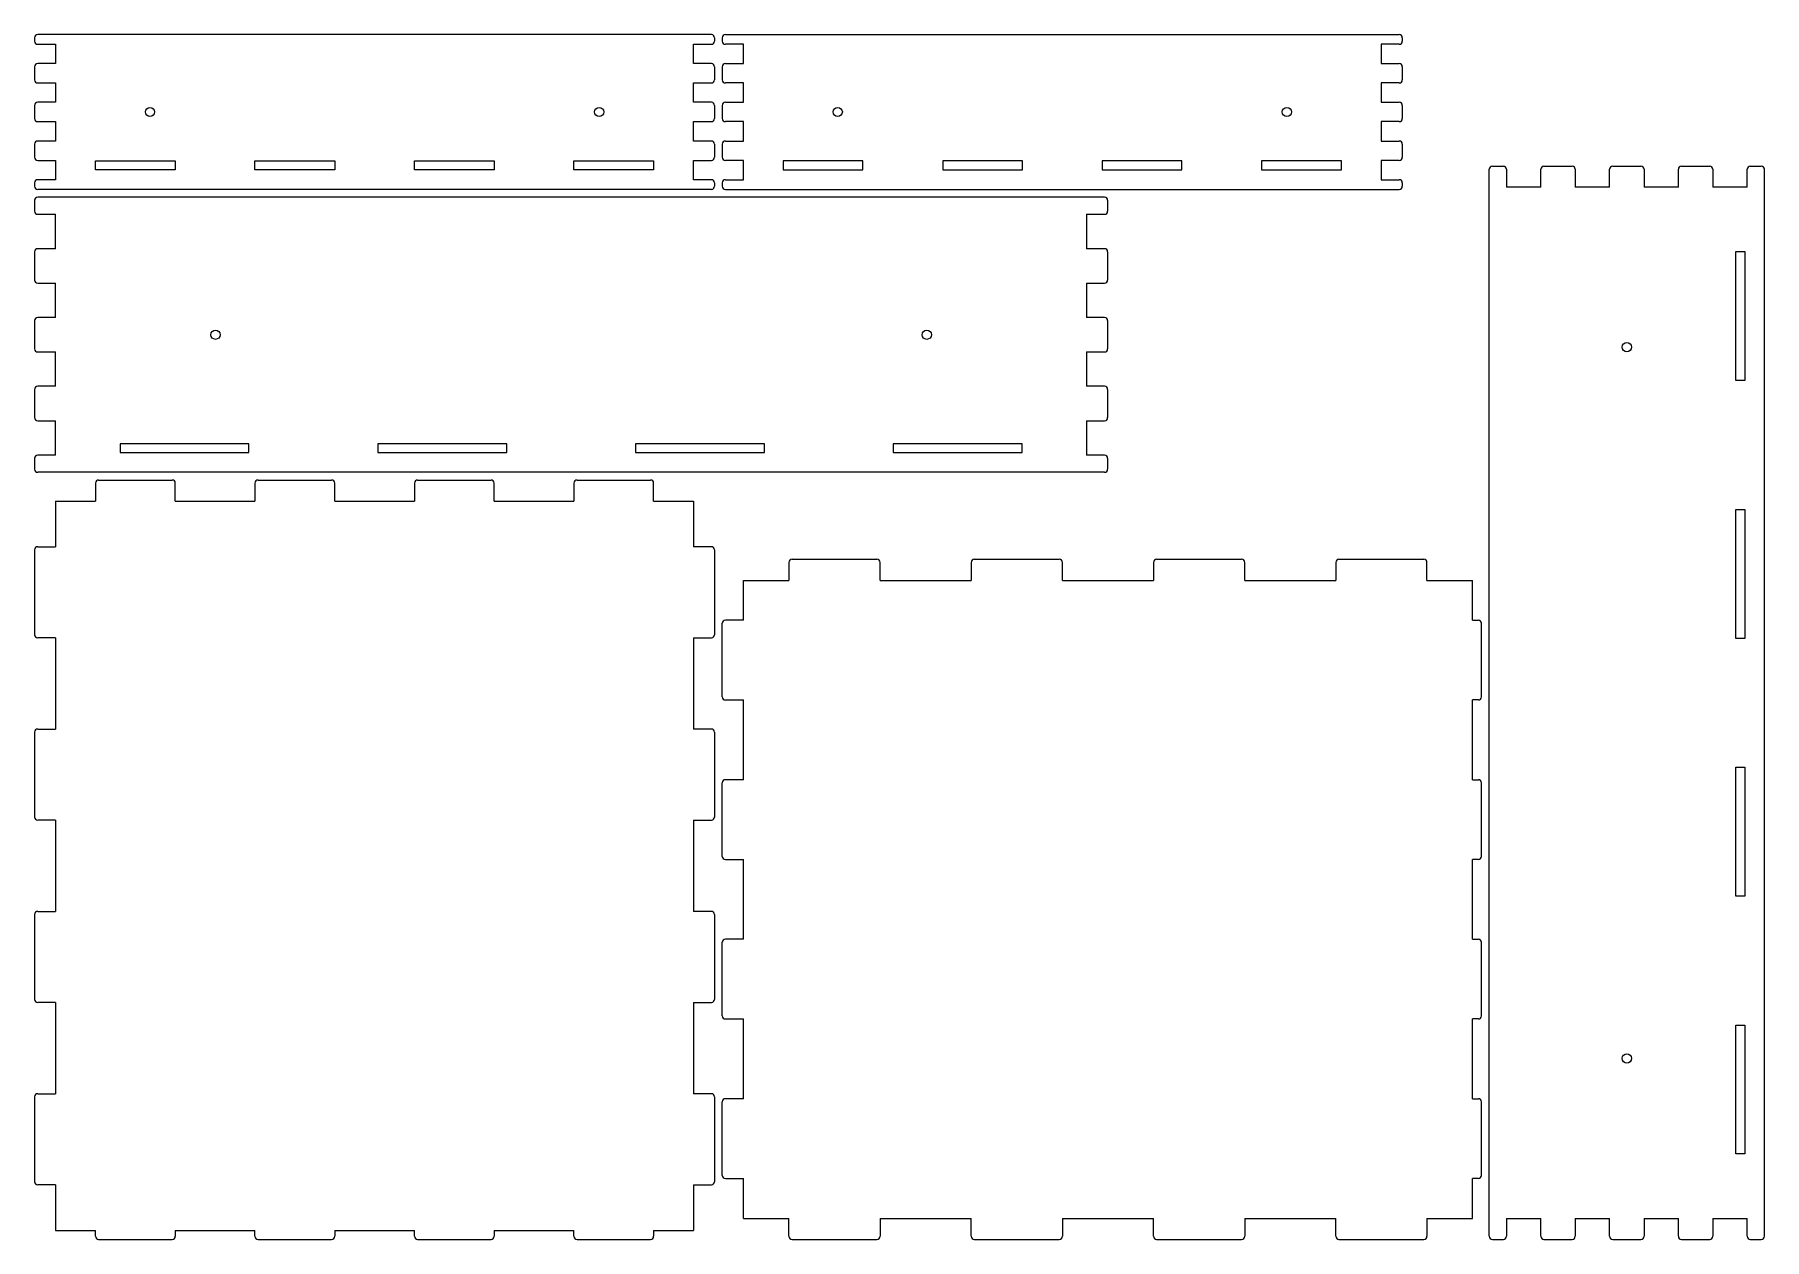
# Model space of a CAD drawing. Header units: millimetres. Extents: x 0 to 1118, y 0 to 778.
import ezdxf

# ---------------------------------------------------------------- set-up
doc = ezdxf.new("R2010")
doc.units = ezdxf.units.MM
doc.layers.add('SheetCutProfiles', color=7, linetype='CONTINUOUS')

msp = doc.modelspace()

# ---------------------------------------------------------------- linework, layer by layer
at = {"layer": 'SheetCutProfiles'}
for p, q in [((0, 776.4), (0, 774.15)), ((437.4, 778.4), (2, 778.4)), ((2, 772.15), (13.6, 772.15)), ((13.6, 772.15), (13.6, 759.65)), ((425.8, 772.15), (437.4, 772.15)), ((425.8, 759.65), (425.8, 772.15)), ((439.4, 776.4), (439.4, 774.15)), ((444.4, 776.4), (444.4, 774.15)), ((446.4, 778.4), (881.8, 778.4)), ((458, 772.15), (446.4, 772.15)), ((458, 759.65), (458, 772.15)), ((870.2, 772.15), (870.2, 759.65)), ((881.8, 772.15), (870.2, 772.15)), ((883.8, 776.4), (883.8, 774.15)), ((0, 757.65), (0, 749.15)), ((13.6, 759.65), (2, 759.65)), ((437.4, 759.65), (425.8, 759.65)), ((439.4, 757.65), (439.4, 749.15)), ((444.4, 757.65), (444.4, 749.15)), ((446.4, 759.65), (458, 759.65)), ((870.2, 759.65), (881.8, 759.65)), ((883.8, 757.65), (883.8, 749.15)), ((2, 747.15), (13.6, 747.15)), ((13.6, 747.15), (13.6, 734.65)), ((425.8, 747.15), (437.4, 747.15)), ((425.8, 734.65), (425.8, 747.15)), ((458, 747.15), (446.4, 747.15)), ((458, 734.65), (458, 747.15)), ((870.2, 747.15), (870.2, 734.65)), ((881.8, 747.15), (870.2, 747.15)), ((0, 732.65), (0, 724.15)), ((13.6, 734.65), (2, 734.65)), ((437.4, 734.65), (425.8, 734.65)), ((439.4, 732.65), (439.4, 724.15)), ((444.4, 732.65), (444.4, 724.15)), ((446.4, 734.65), (458, 734.65)), ((870.2, 734.65), (881.8, 734.65)), ((883.8, 732.65), (883.8, 724.15)), ((2, 722.15), (13.6, 722.15)), ((13.6, 722.15), (13.6, 709.65)), ((425.8, 722.15), (437.4, 722.15)), ((425.8, 709.65), (425.8, 722.15)), ((458, 722.15), (446.4, 722.15)), ((458, 709.65), (458, 722.15)), ((870.2, 722.15), (870.2, 709.65)), ((881.8, 722.15), (870.2, 722.15)), ((0, 707.65), (0, 699.15)), ((13.6, 709.65), (2, 709.65)), ((437.4, 709.65), (425.8, 709.65)), ((439.4, 707.65), (439.4, 699.15)), ((444.4, 707.65), (444.4, 699.15)), ((446.4, 709.65), (458, 709.65)), ((870.2, 709.65), (881.8, 709.65)), ((883.8, 707.65), (883.8, 699.15)), ((2, 697.15), (13.6, 697.15)), ((13.6, 697.15), (13.6, 684.65)), ((39.3625, 696.9), (90.8875, 696.9)), ((39.3625, 691.1), (39.3625, 696.9)), ((90.8875, 696.9), (90.8875, 691.1)), ((142.4125, 696.9), (193.9375, 696.9)), ((142.4125, 691.1), (142.4125, 696.9)), ((193.9375, 696.9), (193.9375, 691.1)), ((245.4625, 696.9), (296.9875, 696.9)), ((245.4625, 691.1), (245.4625, 696.9)), ((296.9875, 696.9), (296.9875, 691.1)), ((348.5125, 696.9), (400.0375, 696.9)), ((348.5125, 691.1), (348.5125, 696.9)), ((400.0375, 696.9), (400.0375, 691.1)), ((425.8, 697.15), (437.4, 697.15)), ((425.8, 684.65), (425.8, 697.15)), ((458, 697.15), (446.4, 697.15)), ((458, 684.65), (458, 697.15)), ((535.2875, 696.9), (483.7625, 696.9)), ((483.7625, 696.9), (483.7625, 691.1)), ((535.2875, 691.1), (535.2875, 696.9)), ((638.3375, 696.9), (586.8125, 696.9)), ((586.8125, 696.9), (586.8125, 691.1)), ((638.3375, 691.1), (638.3375, 696.9)), ((741.3875, 696.9), (689.8625, 696.9)), ((689.8625, 696.9), (689.8625, 691.1)), ((741.3875, 691.1), (741.3875, 696.9)), ((844.4375, 696.9), (792.9125, 696.9)), ((792.9125, 696.9), (792.9125, 691.1)), ((844.4375, 691.1), (844.4375, 696.9)), ((870.2, 697.15), (870.2, 684.65)), ((881.8, 697.15), (870.2, 697.15)), ((942, 693.4), (949.1125, 693.4)), ((975.3375, 693.4), (993.5625, 693.4)), ((1019.7875, 693.4), (1038.0125, 693.4)), ((1064.2375, 693.4), (1082.4625, 693.4)), ((1108.6875, 693.4), (1115.8, 693.4)), ((0, 682.65), (0, 680.4)), ((13.6, 684.65), (2, 684.65)), ((90.8875, 691.1), (39.3625, 691.1)), ((193.9375, 691.1), (142.4125, 691.1)), ((296.9875, 691.1), (245.4625, 691.1)), ((400.0375, 691.1), (348.5125, 691.1)), ((437.4, 684.65), (425.8, 684.65)), ((439.4, 682.65), (439.4, 680.4)), ((444.4, 682.65), (444.4, 680.4)), ((446.4, 684.65), (458, 684.65)), ((483.7625, 691.1), (535.2875, 691.1)), ((586.8125, 691.1), (638.3375, 691.1)), ((689.8625, 691.1), (741.3875, 691.1)), ((792.9125, 691.1), (844.4375, 691.1)), ((870.2, 684.65), (881.8, 684.65)), ((883.8, 682.65), (883.8, 680.4)), ((940, 2), (940, 691.4)), ((951.1125, 691.4), (951.1125, 679.8)), ((973.3375, 679.8), (973.3375, 691.4)), ((995.5625, 691.4), (995.5625, 679.8)), ((1017.7875, 679.8), (1017.7875, 691.4)), ((1040.0125, 691.4), (1040.0125, 679.8)), ((1062.2375, 679.8), (1062.2375, 691.4)), ((1084.4625, 691.4), (1084.4625, 679.8)), ((1106.6875, 679.8), (1106.6875, 691.4)), ((1117.8, 2), (1117.8, 691.4)), ((0, 671.4), (0, 664.2875)), ((437.4, 678.4), (2, 678.4)), ((691.4, 673.4), (2, 673.4)), ((446.4, 678.4), (881.8, 678.4)), ((693.4, 671.4), (693.4, 664.2875)), ((973.3375, 679.8), (951.1125, 679.8)), ((1017.7875, 679.8), (995.5625, 679.8)), ((1062.2375, 679.8), (1040.0125, 679.8)), ((1106.6875, 679.8), (1084.4625, 679.8)), ((2, 662.2875), (13.6, 662.2875)), ((13.6, 640.0625), (13.6, 662.2875)), ((679.8, 662.2875), (691.4, 662.2875)), ((679.8, 662.2875), (679.8, 640.0625)), ((0, 638.0625), (0, 619.8375)), ((13.6, 640.0625), (2, 640.0625)), ((691.4, 640.0625), (679.8, 640.0625)), ((693.4, 638.0625), (693.4, 619.8375)), ((1099.3, 554.8875), (1099.3, 638.1625)), ((1099.3, 638.1625), (1105.1, 638.1625)), ((1105.1, 638.1625), (1105.1, 554.8875)), ((2, 617.8375), (13.6, 617.8375)), ((13.6, 595.6125), (13.6, 617.8375)), ((679.8, 617.8375), (691.4, 617.8375)), ((679.8, 617.8375), (679.8, 595.6125)), ((0, 593.6125), (0, 575.3875)), ((13.6, 595.6125), (2, 595.6125)), ((691.4, 595.6125), (679.8, 595.6125)), ((693.4, 593.6125), (693.4, 575.3875)), ((2, 573.3875), (13.6, 573.3875)), ((13.6, 551.1625), (13.6, 573.3875)), ((679.8, 573.3875), (691.4, 573.3875)), ((679.8, 573.3875), (679.8, 551.1625)), ((0, 549.1625), (0, 530.9375)), ((13.6, 551.1625), (2, 551.1625)), ((691.4, 551.1625), (679.8, 551.1625)), ((693.4, 549.1625), (693.4, 530.9375)), ((1105.1, 554.8875), (1099.3, 554.8875)), ((2, 528.9375), (13.6, 528.9375)), ((13.6, 506.7125), (13.6, 528.9375)), ((679.8, 528.9375), (691.4, 528.9375)), ((679.8, 528.9375), (679.8, 506.7125)), ((0, 504.7125), (0, 497.6)), ((13.6, 506.7125), (2, 506.7125)), ((138.5125, 514.1), (55.2375, 514.1)), ((55.2375, 514.1), (55.2375, 508.3)), ((55.2375, 508.3), (138.5125, 508.3)), ((138.5125, 508.3), (138.5125, 514.1)), ((305.0625, 514.1), (221.7875, 514.1)), ((221.7875, 514.1), (221.7875, 508.3)), ((221.7875, 508.3), (305.0625, 508.3)), ((305.0625, 508.3), (305.0625, 514.1)), ((471.6125, 514.1), (388.3375, 514.1)), ((388.3375, 514.1), (388.3375, 508.3)), ((388.3375, 508.3), (471.6125, 508.3)), ((471.6125, 508.3), (471.6125, 514.1)), ((638.1625, 514.1), (554.8875, 514.1)), ((554.8875, 514.1), (554.8875, 508.3)), ((554.8875, 508.3), (638.1625, 508.3)), ((638.1625, 508.3), (638.1625, 514.1)), ((691.4, 506.7125), (679.8, 506.7125)), ((693.4, 504.7125), (693.4, 497.6)), ((691.4, 495.6), (2, 495.6)), ((39.3625, 488.6), (39.3625, 477)), ((41.3625, 490.6), (88.8875, 490.6)), ((90.8875, 477), (90.8875, 488.6)), ((142.4125, 488.6), (142.4125, 477)), ((144.4125, 490.6), (191.9375, 490.6)), ((193.9375, 477), (193.9375, 488.6)), ((245.4625, 488.6), (245.4625, 477)), ((247.4625, 490.6), (294.9875, 490.6)), ((296.9875, 477), (296.9875, 488.6)), ((348.5125, 488.6), (348.5125, 477)), ((350.5125, 490.6), (398.0375, 490.6)), ((400.0375, 477), (400.0375, 488.6)), ((13.6, 477), (39.3625, 477)), ((13.6, 477), (13.6, 447.55)), ((90.8875, 477), (142.4125, 477)), ((193.9375, 477), (245.4625, 477)), ((296.9875, 477), (348.5125, 477)), ((400.0375, 477), (425.8, 477)), ((425.8, 477), (425.8, 447.55)), ((1099.3, 388.3375), (1099.3, 471.6125)), ((1099.3, 471.6125), (1105.1, 471.6125)), ((1105.1, 471.6125), (1105.1, 388.3375)), ((2, 447.55), (13.6, 447.55)), ((437.4, 447.55), (425.8, 447.55)), ((0, 445.55), (0, 390.65)), ((439.4, 445.55), (439.4, 390.65)), ((487.45, 437.4), (487.45, 425.8)), ((489.45, 439.4), (544.35, 439.4)), ((546.35, 425.8), (546.35, 437.4)), ((605.25, 437.4), (605.25, 425.8)), ((607.25, 439.4), (662.15, 439.4)), ((664.15, 425.8), (664.15, 437.4)), ((723.05, 437.4), (723.05, 425.8)), ((725.05, 439.4), (779.95, 439.4)), ((781.95, 425.8), (781.95, 437.4)), ((840.85, 437.4), (840.85, 425.8)), ((842.85, 439.4), (897.75, 439.4)), ((899.75, 425.8), (899.75, 437.4)), ((458, 425.8), (487.45, 425.8)), ((458, 400.0375), (458, 425.8)), ((546.35, 425.8), (605.25, 425.8)), ((664.15, 425.8), (723.05, 425.8)), ((781.95, 425.8), (840.85, 425.8)), ((899.75, 425.8), (929.2, 425.8)), ((929.2, 400.0375), (929.2, 425.8)), ((444.4, 350.5125), (444.4, 398.0375)), ((458, 400.0375), (446.4, 400.0375)), ((929.2, 400.0375), (933, 400.0375)), ((935, 350.5125), (935, 398.0375)), ((13.6, 388.65), (2, 388.65)), ((13.6, 388.65), (13.6, 329.75)), ((425.8, 388.65), (425.8, 329.75)), ((425.8, 388.65), (437.4, 388.65)), ((1105.1, 388.3375), (1099.3, 388.3375)), ((446.4, 348.5125), (458, 348.5125)), ((458, 296.9875), (458, 348.5125)), ((929.2, 296.9875), (929.2, 348.5125)), ((933, 348.5125), (929.2, 348.5125)), ((0, 327.75), (0, 272.85)), ((2, 329.75), (13.6, 329.75)), ((437.4, 329.75), (425.8, 329.75)), ((439.4, 327.75), (439.4, 272.85)), ((1099.3, 221.7875), (1099.3, 305.0625)), ((1099.3, 305.0625), (1105.1, 305.0625)), ((1105.1, 305.0625), (1105.1, 221.7875)), ((444.4, 247.4625), (444.4, 294.9875)), ((458, 296.9875), (446.4, 296.9875)), ((929.2, 296.9875), (933, 296.9875)), ((935, 247.4625), (935, 294.9875)), ((13.6, 270.85), (2, 270.85)), ((13.6, 270.85), (13.6, 211.95)), ((425.8, 270.85), (425.8, 211.95)), ((425.8, 270.85), (437.4, 270.85)), ((446.4, 245.4625), (458, 245.4625)), ((458, 193.9375), (458, 245.4625)), ((929.2, 193.9375), (929.2, 245.4625)), ((933, 245.4625), (929.2, 245.4625)), ((1105.1, 221.7875), (1099.3, 221.7875)), ((0, 209.95), (0, 155.05)), ((2, 211.95), (13.6, 211.95)), ((437.4, 211.95), (425.8, 211.95)), ((439.4, 209.95), (439.4, 155.05)), ((444.4, 144.4125), (444.4, 191.9375)), ((458, 193.9375), (446.4, 193.9375)), ((929.2, 193.9375), (933, 193.9375)), ((935, 144.4125), (935, 191.9375)), ((13.6, 153.05), (2, 153.05)), ((13.6, 153.05), (13.6, 94.15)), ((425.8, 153.05), (425.8, 94.15)), ((425.8, 153.05), (437.4, 153.05)), ((446.4, 142.4125), (458, 142.4125)), ((458, 90.8875), (458, 142.4125)), ((929.2, 90.8875), (929.2, 142.4125)), ((933, 142.4125), (929.2, 142.4125)), ((1099.3, 55.2375), (1099.3, 138.5125)), ((1099.3, 138.5125), (1105.1, 138.5125)), ((1105.1, 138.5125), (1105.1, 55.2375)), ((0, 92.15), (0, 37.25)), ((2, 94.15), (13.6, 94.15)), ((437.4, 94.15), (425.8, 94.15)), ((439.4, 92.15), (439.4, 37.25)), ((458, 90.8875), (446.4, 90.8875)), ((929.2, 90.8875), (933, 90.8875)), ((444.4, 41.3625), (444.4, 88.8875)), ((935, 41.3625), (935, 88.8875)), ((1105.1, 55.2375), (1099.3, 55.2375)), ((13.6, 35.25), (2, 35.25)), ((13.6, 35.25), (13.6, 5.8)), ((425.8, 35.25), (425.8, 5.8)), ((425.8, 35.25), (437.4, 35.25)), ((446.4, 39.3625), (458, 39.3625)), ((458, 13.6), (458, 39.3625)), ((929.2, 13.6), (929.2, 39.3625)), ((933, 39.3625), (929.2, 39.3625)), ((458, 13.6), (487.45, 13.6)), ((487.45, 2), (487.45, 13.6)), ((546.35, 13.6), (546.35, 2)), ((546.35, 13.6), (605.25, 13.6)), ((605.25, 2), (605.25, 13.6)), ((664.15, 13.6), (664.15, 2)), ((664.15, 13.6), (723.05, 13.6)), ((723.05, 2), (723.05, 13.6)), ((781.95, 13.6), (781.95, 2)), ((781.95, 13.6), (840.85, 13.6)), ((840.85, 2), (840.85, 13.6)), ((899.75, 13.6), (899.75, 2)), ((899.75, 13.6), (929.2, 13.6)), ((951.1125, 13.6), (951.1125, 2)), ((951.1125, 13.6), (973.3375, 13.6)), ((973.3375, 2), (973.3375, 13.6)), ((995.5625, 13.6), (995.5625, 2)), ((995.5625, 13.6), (1017.7875, 13.6)), ((1017.7875, 2), (1017.7875, 13.6)), ((1040.0125, 13.6), (1040.0125, 2)), ((1040.0125, 13.6), (1062.2375, 13.6)), ((1062.2375, 2), (1062.2375, 13.6)), ((1084.4625, 13.6), (1084.4625, 2)), ((1084.4625, 13.6), (1106.6875, 13.6)), ((1106.6875, 2), (1106.6875, 13.6)), ((13.6, 5.8), (39.3625, 5.8)), ((39.3625, 2), (39.3625, 5.8)), ((41.3625, 0), (88.8875, 0)), ((90.8875, 5.8), (90.8875, 2)), ((90.8875, 5.8), (142.4125, 5.8)), ((142.4125, 2), (142.4125, 5.8)), ((144.4125, 0), (191.9375, 0)), ((193.9375, 5.8), (193.9375, 2)), ((193.9375, 5.8), (245.4625, 5.8)), ((245.4625, 2), (245.4625, 5.8)), ((247.4625, 0), (294.9875, 0)), ((296.9875, 5.8), (296.9875, 2)), ((296.9875, 5.8), (348.5125, 5.8)), ((348.5125, 2), (348.5125, 5.8)), ((350.5125, 0), (398.0375, 0)), ((400.0375, 5.8), (400.0375, 2)), ((400.0375, 5.8), (425.8, 5.8)), ((489.45, 0), (544.35, 0)), ((607.25, 0), (662.15, 0)), ((725.05, 0), (779.95, 0)), ((842.85, 0), (897.75, 0)), ((942, 0), (949.1125, 0)), ((975.3375, 0), (993.5625, 0)), ((1019.7875, 0), (1038.0125, 0)), ((1064.2375, 0), (1082.4625, 0)), ((1108.6875, 0), (1115.8, 0))]:
    msp.add_line(p, q, dxfattribs=at)
for centre in [(74.5667, 728.4), (364.8333, 728.4), (518.9667, 728.4), (809.2333, 728.4), (116.9, 584.5), (576.5, 584.5), (1028.9, 576.5), (1028.9, 116.9)]:
    msp.add_circle(centre, 3, dxfattribs=at)
for centre, start, end in [((2, 776.4), 90, 180), ((2, 774.15), 180, -90), ((437.4, 776.4), 0, 90), ((437.4, 774.15), -90, 0), ((446.4, 776.4), 90, 180), ((446.4, 774.15), 180, -90), ((881.8, 776.4), 0, 90), ((881.8, 774.15), -90, 0), ((2, 757.65), 90, 180), ((2, 749.15), 180, -90), ((437.4, 757.65), 0, 90), ((437.4, 749.15), -90, 0), ((446.4, 757.65), 90, 180), ((446.4, 749.15), 180, -90), ((881.8, 757.65), 0, 90), ((881.8, 749.15), -90, 0), ((2, 732.65), 90, 180), ((437.4, 732.65), 0, 90), ((446.4, 732.65), 90, 180), ((881.8, 732.65), 0, 90), ((2, 724.15), 180, -90), ((437.4, 724.15), -90, 0), ((446.4, 724.15), 180, -90), ((881.8, 724.15), -90, 0), ((2, 707.65), 90, 180), ((437.4, 707.65), 0, 90), ((446.4, 707.65), 90, 180), ((881.8, 707.65), 0, 90), ((2, 699.15), 180, -90), ((437.4, 699.15), -90, 0), ((446.4, 699.15), 180, -90), ((881.8, 699.15), -90, 0), ((942, 691.4), 90, 180), ((949.1125, 691.4), 0, 90), ((975.3375, 691.4), 90, 180), ((993.5625, 691.4), 0, 90), ((1019.7875, 691.4), 90, 180), ((1038.0125, 691.4), 0, 90), ((1064.2375, 691.4), 90, 180), ((1082.4625, 691.4), 0, 90), ((1108.6875, 691.4), 90, 180), ((1115.8, 691.4), 0, 90), ((2, 682.65), 90, 180), ((437.4, 682.65), 0, 90), ((446.4, 682.65), 90, 180), ((881.8, 682.65), 0, 90), ((2, 680.4), 180, -90), ((2, 671.4), 90, 180), ((437.4, 680.4), -90, 0), ((446.4, 680.4), 180, -90), ((691.4, 671.4), 0, 90), ((881.8, 680.4), -90, 0), ((2, 664.2875), 180, -90), ((691.4, 664.2875), -90, 0), ((2, 638.0625), 90, 180), ((691.4, 638.0625), 0, 90), ((2, 619.8375), 180, -90), ((691.4, 619.8375), -90, 0), ((2, 593.6125), 90, 180), ((691.4, 593.6125), 0, 90), ((2, 575.3875), 180, -90), ((691.4, 575.3875), -90, 0), ((2, 549.1625), 90, 180), ((691.4, 549.1625), 0, 90), ((2, 530.9375), 180, -90), ((691.4, 530.9375), -90, 0), ((2, 504.7125), 90, 180), ((691.4, 504.7125), 0, 90), ((2, 497.6), 180, -90), ((691.4, 497.6), -90, 0), ((41.3625, 488.6), 90, 180), ((88.8875, 488.6), 0, 90), ((144.4125, 488.6), 90, 180), ((191.9375, 488.6), 0, 90), ((247.4625, 488.6), 90, 180), ((294.9875, 488.6), 0, 90), ((350.5125, 488.6), 90, 180), ((398.0375, 488.6), 0, 90), ((2, 445.55), 90, 180), ((437.4, 445.55), 0, 90), ((489.45, 437.4), 90, 180), ((544.35, 437.4), 0, 90), ((607.25, 437.4), 90, 180), ((662.15, 437.4), 0, 90), ((725.05, 437.4), 90, 180), ((779.95, 437.4), 0, 90), ((842.85, 437.4), 90, 180), ((897.75, 437.4), 0, 90), ((446.4, 398.0375), 90, 180), ((933, 398.0375), 0, 90), ((2, 390.65), 180, -90), ((437.4, 390.65), -90, 0), ((446.4, 350.5125), 180, -90), ((933, 350.5125), -90, 0), ((2, 327.75), 90, 180), ((437.4, 327.75), 0, 90), ((446.4, 294.9875), 90, 180), ((933, 294.9875), 0, 90), ((2, 272.85), 180, -90), ((437.4, 272.85), -90, 0), ((446.4, 247.4625), 180, -90), ((933, 247.4625), -90, 0), ((2, 209.95), 90, 180), ((437.4, 209.95), 0, 90), ((446.4, 191.9375), 90, 180), ((933, 191.9375), 0, 90), ((2, 155.05), 180, -90), ((437.4, 155.05), -90, 0), ((446.4, 144.4125), 180, -90), ((933, 144.4125), -90, 0), ((2, 92.15), 90, 180), ((437.4, 92.15), 0, 90), ((446.4, 88.8875), 90, 180), ((933, 88.8875), 0, 90), ((2, 37.25), 180, -90), ((437.4, 37.25), -90, 0), ((446.4, 41.3625), 180, -90), ((933, 41.3625), -90, 0), ((41.3625, 2), 180, -90), ((88.8875, 2), -90, 0), ((144.4125, 2), 180, -90), ((191.9375, 2), -90, 0), ((247.4625, 2), 180, -90), ((294.9875, 2), -90, 0), ((350.5125, 2), 180, -90), ((398.0375, 2), -90, 0), ((489.45, 2), 180, -90), ((544.35, 2), -90, 0), ((607.25, 2), 180, -90), ((662.15, 2), -90, 0), ((725.05, 2), 180, -90), ((779.95, 2), -90, 0), ((842.85, 2), 180, -90), ((897.75, 2), -90, 0), ((942, 2), 180, -90), ((949.1125, 2), -90, 0), ((975.3375, 2), 180, -90), ((993.5625, 2), -90, 0), ((1019.7875, 2), 180, -90), ((1038.0125, 2), -90, 0), ((1064.2375, 2), 180, -90), ((1082.4625, 2), -90, 0), ((1108.6875, 2), 180, -90), ((1115.8, 2), -90, 0)]:
    msp.add_arc(centre, 2, start, end, dxfattribs=at)

doc.saveas('drawing.dxf')
